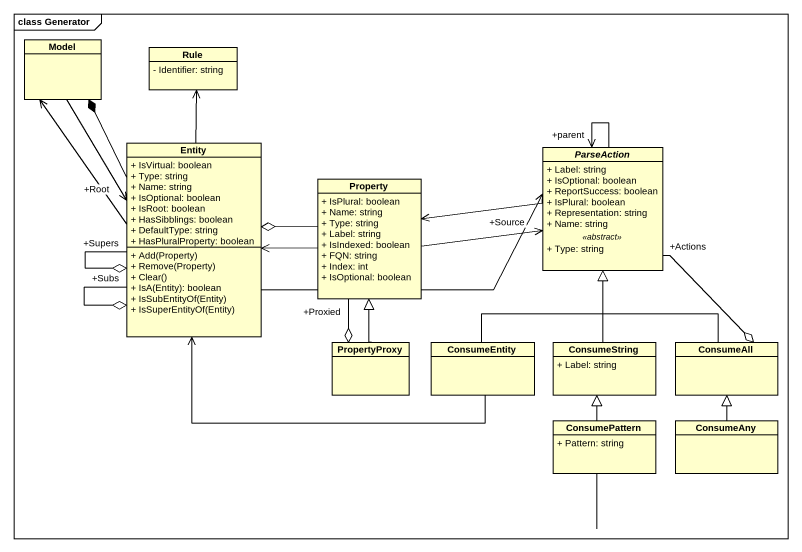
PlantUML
@startuml
mainframe class Generator
hide circle
hide empty members
skinparam classAttributeIconSize 0
class Model
class Rule {
  - Identifier: string
}
class "Entity" as Entity_ {
  + IsVirtual: boolean
  + Type: string
  + Name: string
  + IsOptional: boolean
  + IsRoot: boolean
  + HasSibblings: boolean
  + DefaultType: string
  + HasPluralProperty: boolean
  + Add(Property)
  + Remove(Property)
  + Clear()
  + IsA(Entity): boolean
  + IsSubEntityOf(Entity)
  + IsSuperEntityOf(Entity)
}
abstract class ParseAction {
  + Label: string
  + IsOptional: boolean
  + ReportSuccess: boolean
  + IsPlural: boolean
  + Representation: string
  + Name: string
  .. <<abstract>> ..
  + Type: string
}
class Property {
  + IsPlural: boolean
  + Name: string
  + Type: string
  + Label: string
  + IsIndexed: boolean
  + FQN: string
  + Index: int
  + IsOptional: boolean
}
class PropertyProxy
class ConsumeEntity
class ConsumeString {
  + Label: string
}
class ConsumeAll
class ConsumePattern {
  + Pattern: string
}
class ConsumeAny
Model --> "+Root" Entity_
Entity_ -up-* Model
Entity_ -up-> Model
Entity_ -up-> Rule
Entity_ "+Supers" --o Entity_
Entity_ "+Subs" --o Entity_
Entity_ -right-> ParseAction
ParseAction --> "+parent" ParseAction
ParseAction -left-> Property
ParseAction "+Actions" --o ConsumeAll
Property -left-> Entity_
Property -left-o Entity_
Property -right-> "+Source" ParseAction
Property "+Proxied" --o PropertyProxy
PropertyProxy -up-|> Property
ConsumeEntity -left-> Entity_
ConsumeEntity -up-|> ParseAction
ConsumeString -up-|> ParseAction
ConsumeAll -up-|> ParseAction
ConsumePattern -up-|> ConsumeString
ConsumeAny -up-|> ConsumeAll
@enduml
